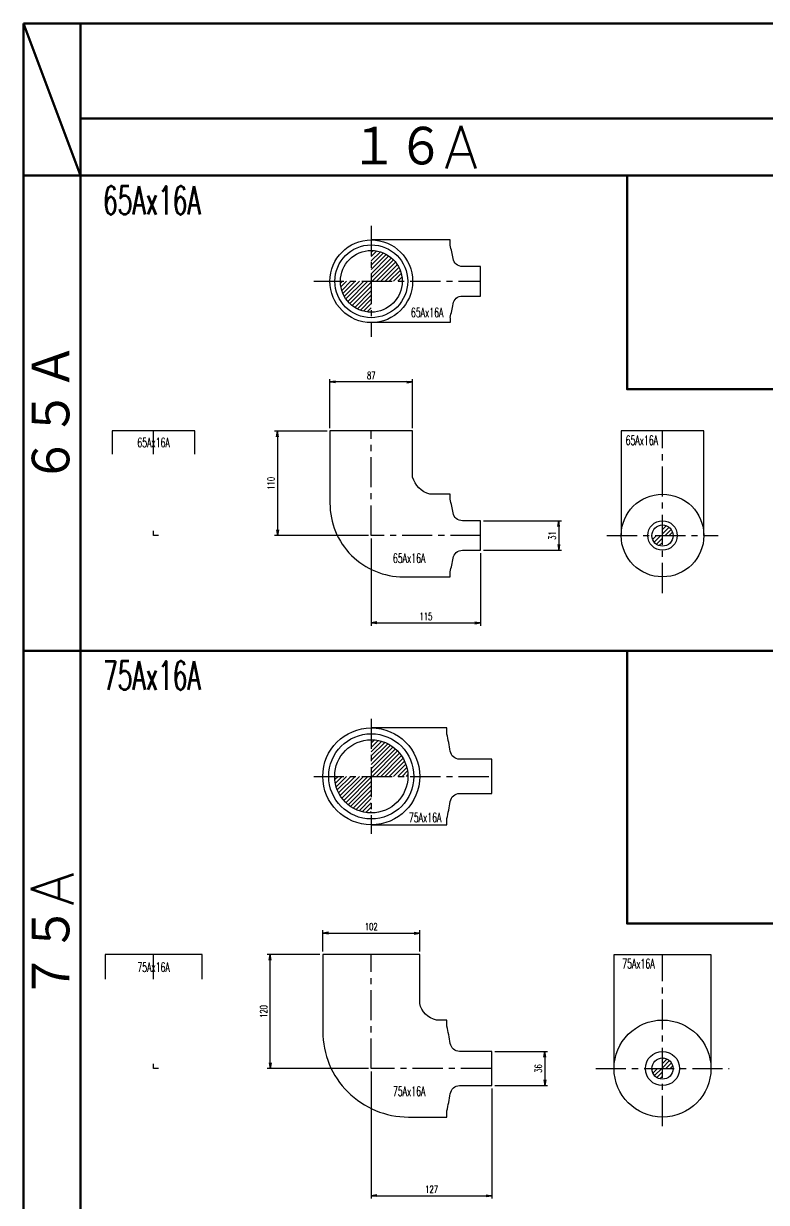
# Model space of a CAD drawing. Header units: millimetres. Extents: x 1711 to 90196, y -23291 to 8516.
# Drawn here: x 42982 to 43764, y 367 to 1608 of the extents above; entities that cross this region are included whole.
import ezdxf

# ---------------------------------------------------------------- set-up
doc = ezdxf.new("R2010")
doc.units = ezdxf.units.MM
doc.header["$PDMODE"] = 35
doc.linetypes.add('CENTER', pattern=[50.8, 31.75, -6.35, 6.35, -6.35])
doc.layers.add('line', color=153, linetype='Continuous', lineweight=50)
for name, color, linetype in [('寸法', 2, 'Continuous'), ('配管-CVP', 4, 'Continuous'), ('＃配管（PVC)', 21, 'Continuous')]:
    doc.layers.add(name, color=color, linetype=linetype)
doc.styles.add('kpk', font='romans.shx', dxfattribs={"width": 0.7, "bigfont": 'extfont2.shx'})
doc.styles.get("Standard").update_dxf_attribs({"font": 'romans.shx', "bigfont": 'extfont.shx'})
doc.dimstyles.new('KPK-3', dxfattribs={"dimscale": 3, "dimtxt": 2.5, "dimasz": 2, "dimexe": 1, "dimexo": 1, "dimgap": 1, "dimtad": 3, "dimdec": 1, "dimdsep": 46, "dimtxsty": 'kpk', "dimblk": 'OPEN', "dimcen": 2.5, "dimclrd": 2, "dimclre": 2, "dimclrt": 4, "dimadec": 1, "dimazin": 2, "dimtfac": 1, "dimtdec": 1, "dimtmove": 0, "dimatfit": 2, "dimldrblk": 'OPEN', "dimfxl": 0, "dimlwd": -1, "dimlwe": -1, "dimarcsym": 0})

# ---------------------------------------------------------------- blocks, each defined once
blk = doc.blocks.new('_Open')
at = {"color": 0, "linetype": 'ByBlock', "lineweight": -2}
for p, q in [((-1, 0.17), (0, 0)), ((-1, -0.17), (0, 0)), ((0, 0), (-1, 0))]:
    blk.add_line(p, q, dxfattribs=at)
blk = doc.blocks.new('*D2883')
at = {"layer": 'Defpoints', "color": 0, "transparency": 16777216}
for p in [(43347.8, 1068.9), (43462.8, 1053.4), (43462.8, 977)]:
    blk.add_point(p, dxfattribs=at)
at = {"layer": '寸法', "color": 2, "transparency": 16777216}
for p, q in [((43347.8, 1065.9), (43347.8, 974)), ((43462.8, 1050.4), (43462.8, 974)), ((43353.8, 977), (43456.8, 977))]:
    blk.add_line(p, q, dxfattribs=at)
at = {"layer": '寸法', "color": 2, "transparency": 16777216, "xscale": 6, "yscale": 6, "zscale": 6, "rotation": 180}
blk.add_blockref('_Open', (43347.8, 977), dxfattribs=at)
at = {"layer": '寸法', "color": 2, "transparency": 16777216, "xscale": 6, "yscale": 6, "zscale": 6}
blk.add_blockref('_Open', (43462.8, 977), dxfattribs=at)
at = {"layer": '寸法', "color": 4, "transparency": 16777216, "insert": (43405.3, 983.8), "char_height": 7.5, "attachment_point": 5, "style": 'kpk', "bg_fill": 3, "box_fill_scale": 1.1, "bg_fill_color": 256, "bg_fill_true_color": 13158600, "bg_fill_transparency": 0}
blk.add_mtext('115', dxfattribs=at)
blk = doc.blocks.new('*D2884')
at = {"layer": 'Defpoints', "color": 0, "transparency": 16777216}
for p in [(43462.8, 1084.4), (43462.8, 1053.4), (43545, 1053.4)]:
    blk.add_point(p, dxfattribs=at)
at = {"layer": '寸法', "color": 2, "transparency": 16777216}
for p, q in [((43465.8, 1084.4), (43548, 1084.4)), ((43545, 1078.4), (43545, 1059.4)), ((43465.8, 1053.4), (43548, 1053.4))]:
    blk.add_line(p, q, dxfattribs=at)
at = {"layer": '寸法', "color": 2, "transparency": 16777216, "xscale": 6, "yscale": 6, "zscale": 6}
for p, rotation in [((43545, 1084.4), 90), ((43545, 1053.4), 270)]:
    blk.add_blockref('_Open', p, dxfattribs=dict(at, rotation=rotation))
at = {"layer": '寸法', "color": 4, "transparency": 16777216, "insert": (43538.2, 1068.9), "char_height": 7.5, "attachment_point": 5, "rotation": 90, "style": 'kpk', "bg_fill": 3, "box_fill_scale": 1.1, "bg_fill_color": 256, "bg_fill_true_color": 13158600, "bg_fill_transparency": 0}
blk.add_mtext('31', dxfattribs=at)
blk = doc.blocks.new('*D2885')
at = {"layer": 'Defpoints', "color": 0, "transparency": 16777216}
for p in [(43304.3, 1230.5), (43304.3, 1178.9), (43391.3, 1178.9)]:
    blk.add_point(p, dxfattribs=at)
at = {"layer": '寸法', "color": 2, "transparency": 16777216}
for p, q in [((43304.3, 1181.9), (43304.3, 1233.5)), ((43385.3, 1230.5), (43310.3, 1230.5)), ((43391.3, 1181.9), (43391.3, 1233.5))]:
    blk.add_line(p, q, dxfattribs=at)
at = {"layer": '寸法', "color": 2, "transparency": 16777216, "xscale": 6, "yscale": 6, "zscale": 6, "rotation": 180}
blk.add_blockref('_Open', (43304.3, 1230.5), dxfattribs=at)
at = {"layer": '寸法', "color": 2, "transparency": 16777216, "xscale": 6, "yscale": 6, "zscale": 6}
blk.add_blockref('_Open', (43391.3, 1230.5), dxfattribs=at)
at = {"layer": '寸法', "color": 4, "transparency": 16777216, "insert": (43347.8, 1237.3), "char_height": 7.5, "attachment_point": 5, "style": 'kpk', "bg_fill": 3, "box_fill_scale": 1.1, "bg_fill_color": 256, "bg_fill_true_color": 13158600, "bg_fill_transparency": 0}
blk.add_mtext('87', dxfattribs=at)
blk = doc.blocks.new('*D2886')
at = {"layer": 'Defpoints', "color": 0, "transparency": 16777216}
for p in [(43304.3, 1178.9), (43249.1, 1068.9), (43347.8, 1068.9)]:
    blk.add_point(p, dxfattribs=at)
at = {"layer": '寸法', "color": 2, "transparency": 16777216}
for p, q in [((43301.3, 1178.9), (43246.1, 1178.9)), ((43249.1, 1172.9), (43249.1, 1074.9)), ((43344.8, 1068.9), (43246.1, 1068.9))]:
    blk.add_line(p, q, dxfattribs=at)
at = {"layer": '寸法', "color": 2, "transparency": 16777216, "xscale": 6, "yscale": 6, "zscale": 6}
for p, rotation in [((43249.1, 1178.9), 90), ((43249.1, 1068.9), 270)]:
    blk.add_blockref('_Open', p, dxfattribs=dict(at, rotation=rotation))
at = {"layer": '寸法', "color": 4, "transparency": 16777216, "insert": (43242.3, 1123.9), "char_height": 7.5, "attachment_point": 5, "rotation": 90, "style": 'kpk', "bg_fill": 3, "box_fill_scale": 1.1, "bg_fill_color": 256, "bg_fill_true_color": 13158600, "bg_fill_transparency": 0}
blk.add_mtext('110', dxfattribs=at)
blk = doc.blocks.new('*D2887')
at = {"layer": 'Defpoints', "color": 0, "transparency": 16777216}
for p in [(43347.8, 508.2), (43474.8, 490.2), (43474.8, 374.4)]:
    blk.add_point(p, dxfattribs=at)
at = {"layer": '寸法', "color": 2, "transparency": 16777216}
for p, q in [((43347.8, 505.2), (43347.8, 371.4)), ((43474.8, 487.2), (43474.8, 371.4)), ((43353.8, 374.4), (43468.8, 374.4))]:
    blk.add_line(p, q, dxfattribs=at)
at = {"layer": '寸法', "color": 2, "transparency": 16777216, "xscale": 6, "yscale": 6, "zscale": 6, "rotation": 180}
blk.add_blockref('_Open', (43347.8, 374.4), dxfattribs=at)
at = {"layer": '寸法', "color": 2, "transparency": 16777216, "xscale": 6, "yscale": 6, "zscale": 6}
blk.add_blockref('_Open', (43474.8, 374.4), dxfattribs=at)
at = {"layer": '寸法', "color": 4, "transparency": 16777216, "insert": (43411.3, 381.1), "char_height": 7.5, "attachment_point": 5, "style": 'kpk', "bg_fill": 3, "box_fill_scale": 1.1, "bg_fill_color": 256, "bg_fill_true_color": 13158600, "bg_fill_transparency": 0}
blk.add_mtext('127', dxfattribs=at)
blk = doc.blocks.new('*D2888')
at = {"layer": 'Defpoints', "color": 0, "transparency": 16777216}
for p in [(43241.4, 628.2), (43296.8, 628.2), (43347.8, 508.2)]:
    blk.add_point(p, dxfattribs=at)
at = {"layer": '寸法', "color": 2, "transparency": 16777216}
for p, q in [((43293.8, 628.2), (43238.4, 628.2)), ((43241.4, 514.2), (43241.4, 622.2)), ((43344.8, 508.2), (43238.4, 508.2))]:
    blk.add_line(p, q, dxfattribs=at)
at = {"layer": '寸法', "color": 2, "transparency": 16777216, "xscale": 6, "yscale": 6, "zscale": 6}
for p, rotation in [((43241.4, 628.2), 90), ((43241.4, 508.2), 270)]:
    blk.add_blockref('_Open', p, dxfattribs=dict(at, rotation=rotation))
at = {"layer": '寸法', "color": 4, "transparency": 16777216, "insert": (43234.7, 568.2), "char_height": 7.5, "attachment_point": 5, "rotation": 90, "style": 'kpk', "bg_fill": 3, "box_fill_scale": 1.1, "bg_fill_color": 256, "bg_fill_true_color": 13158600, "bg_fill_transparency": 0}
blk.add_mtext('120', dxfattribs=at)
blk = doc.blocks.new('*D2889')
at = {"layer": 'Defpoints', "color": 0, "transparency": 16777216}
for p in [(43398.8, 650.6), (43296.8, 628.2), (43398.8, 628.2)]:
    blk.add_point(p, dxfattribs=at)
at = {"layer": '寸法', "color": 2, "transparency": 16777216}
for p, q in [((43296.8, 631.2), (43296.8, 653.6)), ((43302.8, 650.6), (43392.8, 650.6)), ((43398.8, 631.2), (43398.8, 653.6))]:
    blk.add_line(p, q, dxfattribs=at)
at = {"layer": '寸法', "color": 2, "transparency": 16777216, "xscale": 6, "yscale": 6, "zscale": 6, "rotation": 180}
blk.add_blockref('_Open', (43296.8, 650.6), dxfattribs=at)
at = {"layer": '寸法', "color": 2, "transparency": 16777216, "xscale": 6, "yscale": 6, "zscale": 6}
blk.add_blockref('_Open', (43398.8, 650.6), dxfattribs=at)
at = {"layer": '寸法', "color": 4, "transparency": 16777216, "insert": (43347.8, 657.4), "char_height": 7.5, "attachment_point": 5, "style": 'kpk', "bg_fill": 3, "box_fill_scale": 1.1, "bg_fill_color": 256, "bg_fill_true_color": 13158600, "bg_fill_transparency": 0}
blk.add_mtext('102', dxfattribs=at)
blk = doc.blocks.new('*D2890')
at = {"layer": 'Defpoints', "color": 0, "transparency": 16777216}
for p in [(43474.8, 526.2), (43474.8, 490.2), (43530.3, 490.2)]:
    blk.add_point(p, dxfattribs=at)
at = {"layer": '寸法', "color": 2, "transparency": 16777216}
for p, q in [((43477.8, 526.2), (43533.3, 526.2)), ((43530.3, 520.2), (43530.3, 496.2)), ((43477.8, 490.2), (43533.3, 490.2))]:
    blk.add_line(p, q, dxfattribs=at)
at = {"layer": '寸法', "color": 2, "transparency": 16777216, "xscale": 6, "yscale": 6, "zscale": 6}
for p, rotation in [((43530.3, 526.2), 90), ((43530.3, 490.2), 270)]:
    blk.add_blockref('_Open', p, dxfattribs=dict(at, rotation=rotation))
at = {"layer": '寸法', "color": 4, "transparency": 16777216, "insert": (43523.5, 508.2), "char_height": 7.5, "attachment_point": 5, "rotation": 90, "style": 'kpk', "bg_fill": 3, "box_fill_scale": 1.1, "bg_fill_color": 256, "bg_fill_true_color": 13158600, "bg_fill_transparency": 0}
blk.add_mtext('36', dxfattribs=at)
blk = doc.blocks.new('65A×16A-RL-上面')
at = {"layer": '＃配管（PVC)', "linetype": 'ByBlock'}
h = blk.add_hatch(dxfattribs=at)
h.set_pattern_fill('ANSI31', color=252)
h.set_pattern_definition([(45, (-43347.8233, -1336.4357), (-2.24506403, 2.24506403), [])])
h.paths.add_polyline_path([(0, 0), (-32.5, 0, 0.414214), (0, -32.5)])
h.paths.add_polyline_path([(0, 32.5), (0, 0), (32.5, 0, 0.414214)])
at = {"layer": '＃配管（PVC)', "color": 2, "linetype": 'CENTER'}
for p, q in [((0, 58.5), (0, -58.5)), ((-60.6, 0), (115, 0))]:
    blk.add_line(p, q, dxfattribs=at)
at = {"layer": '＃配管（PVC)', "color": 0, "linetype": 'ByBlock'}
for points in [[(83, 38.3), (83, 43.5), (0, 43.5)], [(83, -38.3), (83, -43.5), (0, -43.5)]]:
    blk.add_lwpolyline(points, dxfattribs=at)
blk.add_lwpolyline([(83, -38.1, 0.024194), (86, -23.9, -0.368074), (95.9, -15.5), (115, -15.5), (115, 15.5), (95.9, 15.5, -0.368074), (86, 23.9, 0.024194), (83, 38.1)], format="xyb", dxfattribs=at)
for radius in [43.5, 38.3, 32.5]:
    blk.add_circle((0, 0), radius, dxfattribs=at)
at = {"layer": 'Defpoints', "color": 6, "linetype": 'ByBlock', "insert": (58.8, -32.8), "char_height": 10, "attachment_point": 5, "style": 'kpk', "bg_fill": 3, "box_fill_scale": 1.2, "bg_fill_color": 256, "bg_fill_transparency": 0}
blk.add_mtext('{\\W0.6;65Ax16A}', dxfattribs=at)
blk = doc.blocks.new('65A×16A-RL-正面')
at = {"layer": '＃配管（PVC)', "color": 0, "linetype": 'ByBlock'}
for points in [[(83, 38.3), (83, 43.5), (61.5, 43.5, -0.260027), (43.5, 61.5), (43.5, 110), (-43.5, 110), (-43.5, 33.9, 0.414347), (33.9, -43.5), (83, -43.5), (83, -38.3)], [(83, -38.1, 0.024194), (86, -23.9, -0.368074), (95.9, -15.5), (115, -15.5), (115, 15.5), (95.9, 15.5, -0.368074), (86, 23.9, 0.024194), (83, 38.1)]]:
    blk.add_lwpolyline(points, format="xyb", dxfattribs=at)
at = {"layer": '＃配管（PVC)', "color": 2, "linetype": 'CENTER'}
blk.add_lwpolyline([(115, 0), (0, 0), (0, 110)], dxfattribs=at)
at = {"layer": 'Defpoints', "color": 6, "linetype": 'ByBlock', "insert": (39.9, -23.9), "char_height": 10, "attachment_point": 5, "style": 'kpk', "bg_fill": 3, "box_fill_scale": 1.2, "bg_fill_color": 256, "bg_fill_transparency": 0}
blk.add_mtext('{\\W0.6;65Ax16A}', dxfattribs=at)
blk = doc.blocks.new('65A×16A-RL-半（正面）')
at = {"layer": '＃配管（PVC)', "color": 0, "linetype": 'ByBlock'}
blk.add_lwpolyline([(43.5, 85.75), (43.5, 110), (-43.5, 110), (-43.5, 85.75)], dxfattribs=at)
at = {"layer": '＃配管（PVC)', "color": 2, "linetype": 'CENTER'}
blk.add_lwpolyline([(5, 0), (0, 0), (0, 5)], dxfattribs=at)
at = {"layer": 'Defpoints', "color": 6, "linetype": 'ByBlock', "insert": (0, 97.875), "char_height": 10, "attachment_point": 5, "style": 'kpk', "bg_fill": 3, "box_fill_scale": 1.2, "bg_fill_color": 256, "bg_fill_transparency": 0}
blk.add_mtext('{\\W0.6;65Ax16A}', dxfattribs=at)
at = {"layer": '＃配管（PVC)', "color": 2, "linetype": 'CENTER'}
blk.add_lwpolyline([(0, 85.75), (0, 110)], dxfattribs=at)
blk = doc.blocks.new('65A×16A-RL-側面')
at = {"layer": '＃配管（PVC)', "linetype": 'ByBlock'}
h = blk.add_hatch(dxfattribs=at)
h.set_pattern_fill('ANSI31', color=252)
h.set_pattern_definition([(45, (-43654.228, -1068.943), (-2.24506403, 2.24506403), [])])
h.paths.add_polyline_path([(0, 0), (-11.2, 0, 0.414214), (0, -11.2)])
h.paths.add_polyline_path([(0, 11.2), (0, 0), (11.2, 0, 0.414214)])
at = {"layer": '＃配管（PVC)', "color": 2, "linetype": 'CENTER'}
for p, q in [((0, -60.6), (0, 110)), ((-58.5, 0), (58.5, 0))]:
    blk.add_line(p, q, dxfattribs=at)
at = {"layer": '＃配管（PVC)', "color": 0, "linetype": 'ByBlock'}
blk.add_lwpolyline([(43.5, 0), (43.5, 110), (-43.5, 110), (-43.5, 0)], dxfattribs=at)
for radius in [43.5, 15.5, 11.2]:
    blk.add_circle((0, 0), radius, dxfattribs=at)
at = {"layer": 'Defpoints', "color": 6, "linetype": 'ByBlock', "insert": (-21.7, 100.2), "char_height": 10, "attachment_point": 5, "style": 'kpk', "bg_fill": 3, "box_fill_scale": 1.2, "bg_fill_color": 256, "bg_fill_transparency": 0}
blk.add_mtext('{\\W0.6;65Ax16A}', dxfattribs=at)
blk = doc.blocks.new('75A×16A-RL-上面')
at = {"layer": '＃配管（PVC)', "linetype": 'ByBlock'}
h = blk.add_hatch(dxfattribs=at)
h.set_pattern_fill('ANSI31', color=252)
h.set_pattern_definition([(45, (-43347.8233, -815.5712), (-2.24506403, 2.24506403), [])])
h.paths.add_polyline_path([(0, 0), (-38.5, 0, 0.414214), (0, -38.5)])
h.paths.add_polyline_path([(0, 38.5), (0, 0), (38.5, 0, 0.414214)])
at = {"layer": '＃配管（PVC)', "color": 2, "linetype": 'CENTER'}
for p, q in [((0, 60.6), (0, -60.6)), ((-60.6, 0), (127, 0))]:
    blk.add_line(p, q, dxfattribs=at)
at = {"layer": '＃配管（PVC)', "color": 0, "linetype": 'ByBlock'}
blk.add_lwpolyline([(0, -51), (79.5, -51), (79.5, -44.5, 0.025482), (83.1, -26.5, -0.371527), (93, -18), (127, -18), (127, 18), (93, 18, -0.371527), (83.1, 26.5, 0.025482), (79.5, 44.5), (79.5, 51), (0, 51)], format="xyb", dxfattribs=at)
for radius in [51, 44.8, 38.5]:
    blk.add_circle((0, 0), radius, dxfattribs=at)
at = {"layer": 'Defpoints', "color": 6, "linetype": 'ByBlock', "insert": (56.7, -43.3), "char_height": 10, "attachment_point": 5, "style": 'kpk', "bg_fill": 3, "box_fill_scale": 1.2, "bg_fill_color": 256, "bg_fill_transparency": 0}
blk.add_mtext('{\\W0.6;75Ax16A}', dxfattribs=at)
blk = doc.blocks.new('75A×16A-RL-半（正面）')
at = {"layer": '＃配管（PVC)', "color": 0, "linetype": 'ByBlock'}
blk.add_lwpolyline([(51, 94), (51, 120), (-51, 120), (-51, 94)], dxfattribs=at)
at = {"layer": '＃配管（PVC)', "color": 2, "linetype": 'CENTER'}
blk.add_lwpolyline([(5, 0), (0, 0), (0, 5)], dxfattribs=at)
at = {"layer": 'Defpoints', "color": 6, "linetype": 'ByBlock', "insert": (0, 106.6), "char_height": 10, "attachment_point": 5, "style": 'kpk', "bg_fill": 3, "box_fill_scale": 1.2, "bg_fill_color": 256, "bg_fill_transparency": 0}
blk.add_mtext('{\\W0.6;75Ax16A}', dxfattribs=at)
at = {"layer": '＃配管（PVC)', "color": 2, "linetype": 'CENTER'}
blk.add_lwpolyline([(0, 94), (0, 120)], dxfattribs=at)
blk = doc.blocks.new('75A×16A-RL-正面')
at = {"layer": '＃配管（PVC)', "color": 0, "linetype": 'ByBlock'}
blk.add_lwpolyline([(93, -18), (127, -18), (127, 18), (93, 18, -0.371527), (83.1, 26.5, 0.025482), (79.5, 44.5), (79.5, 51), (68.5, 51, -0.2947), (51, 68.5), (51, 120), (-51, 120), (-51, 39, 0.414272), (39, -51), (79.5, -51), (79.5, -44.5, 0.025482), (83.1, -26.5, -0.371527)], format="xyb", close=True, dxfattribs=at)
at = {"layer": '＃配管（PVC)', "color": 2, "linetype": 'CENTER'}
blk.add_lwpolyline([(126, 0), (0, 0), (0, 120)], dxfattribs=at)
at = {"layer": '＃配管（PVC)', "color": 6, "linetype": 'ByBlock', "insert": (39.9, -23.9), "char_height": 10, "attachment_point": 5, "style": 'kpk', "bg_fill": 3, "box_fill_scale": 1.2, "bg_fill_color": 256, "bg_fill_transparency": 0}
blk.add_mtext('{\\W0.6;75Ax16A}', dxfattribs=at)
blk = doc.blocks.new('75A×16A-RL-側面')
at = {"layer": '＃配管（PVC)', "linetype": 'ByBlock'}
h = blk.add_hatch(dxfattribs=at)
h.set_pattern_fill('ANSI31', color=252)
h.set_pattern_definition([(45, (-43654.228, -508.151), (-2.24506403, 2.24506403), [])])
h.paths.add_polyline_path([(0, 0), (-11.2, 0, 0.414214), (0, -11.2)])
h.paths.add_polyline_path([(0, 11.2), (0, 0), (11.2, 0, 0.414214)])
at = {"layer": '＃配管（PVC)', "color": 2, "linetype": 'CENTER'}
for p, q in [((0, -60.6), (0, 120)), ((-70.2, 0), (70.2, 0))]:
    blk.add_line(p, q, dxfattribs=at)
at = {"layer": '＃配管（PVC)', "color": 0, "linetype": 'ByBlock'}
blk.add_lwpolyline([(-51, 0), (-51, 120), (51, 120), (51, 0)], dxfattribs=at)
for radius in [51, 18, 11.2]:
    blk.add_circle((0, 0), radius, dxfattribs=at)
at = {"layer": 'Defpoints', "color": 6, "linetype": 'ByBlock', "insert": (-25.3, 110.4), "char_height": 10, "attachment_point": 5, "style": 'kpk', "bg_fill": 3, "box_fill_scale": 1.2, "bg_fill_color": 256, "bg_fill_transparency": 0}
blk.add_mtext('{\\W0.6;75Ax16A}', dxfattribs=at)
blk = doc.blocks.new('A$C22c31c48')
at = {"layer": 'line'}
for p, q in [((7577, 0), (0, 0)), ((0, 0), (60, -160)), ((0, 0), (0, -2010)), ((60, 0), (60, -2010)), ((60, -100), (7577, -100)), ((60, -160), (0, -160)), ((0, -160), (60, -160)), ((60, -160), (7577, -160)), ((0, -660), (7577, -660))]:
    blk.add_line(p, q, dxfattribs=at)
for points in [[(991, -160), (635, -160), (635, -384.7), (991, -384.7)], [(991, -660), (635, -660), (635, -946.9), (991, -946.9)]]:
    blk.add_lwpolyline(points, close=True, dxfattribs=at)
for s, insert, char_height, attachment_point in [('１６A', (410.6, -130), 45, 5), ('{\\W0.6;65Ax16A}', (83.6, -185.9), 30, 4), ('{\\W0.6;75Ax16A}', (83.6, -685.9), 30, 4)]:
    blk.add_mtext(s, dxfattribs=dict(at, insert=insert, char_height=char_height, attachment_point=attachment_point))
at = {"layer": 'line', "char_height": 45, "attachment_point": 5, "rotation": 90}
for s, insert in [('６５Ａ', (30, -410)), ('７５A', (30, -960))]:
    blk.add_mtext(s, dxfattribs=dict(at, insert=insert))

msp = doc.modelspace()

# ---------------------------------------------------------------- block references
at = {"layer": '配管-CVP'}
for name, p in [('65A×16A-RL-上面', (43347.8233, 1336.4357)), ('65A×16A-RL-半（正面）', (43118.8094, 1068.943)), ('65A×16A-RL-側面', (43654.2279, 1068.943)), ('75A×16A-RL-上面', (43347.8233, 815.5712)), ('75A×16A-RL-半（正面）', (43118.8094, 508.151)), ('75A×16A-RL-側面', (43654.2279, 508.151))]:
    msp.add_blockref(name, p, dxfattribs=at)

# ---------------------------------------------------------------- dimensions: what is measured, and where the dimension line sits
at = {"layer": '寸法'}
for base, p1, p2, picture, middle in [((43304.3233, 1230.5245), (43391.3233, 1178.943), (43304.3233, 1178.943), '*D2885', (43347.8233, 1237.2745)), ((43462.8233, 977.0293), (43347.8233, 1068.943), (43462.8233, 1053.443), '*D2883', (43405.3233, 983.7793)), ((43474.8233, 374.3533), (43347.8233, 508.151), (43474.8233, 490.151), '*D2887', (43411.3233, 381.1033))]:
    dim = msp.add_linear_dim(base=base, p1=p1, p2=p2, dimstyle='KPK-3', dxfattribs=at)
    dim.commit()
    dim.dimension.update_dxf_attribs({"geometry": picture, "text_midpoint": middle})

# ---------------------------------------------------------------- next in the draw order: dimensions: what is measured, and where the dimension line sits
for base, p1, p2, picture, middle in [((43249.0942, 1068.943), (43304.3233, 1178.943), (43347.8233, 1068.943), '*D2886', (43242.3442, 1123.943)), ((43544.9559, 1053.443), (43462.8233, 1084.443), (43462.8233, 1053.443), '*D2884', (43538.2059, 1068.943)), ((43241.4022, 628.151), (43347.8233, 508.151), (43296.8233, 628.151), '*D2888', (43234.6522, 568.151)), ((43530.2577, 490.151), (43474.8233, 526.151), (43474.8233, 490.151), '*D2890', (43523.5077, 508.151))]:
    dim = msp.add_linear_dim(base=base, p1=p1, p2=p2, angle=90, dimstyle='KPK-3', dxfattribs=at)
    dim.commit()
    dim.dimension.update_dxf_attribs({"geometry": picture, "text_midpoint": middle})

# ---------------------------------------------------------------- next in the draw order: block references
at = {"layer": '配管-CVP'}
msp.add_blockref('65A×16A-RL-正面', (43347.8233, 1068.943), dxfattribs=at)

# ---------------------------------------------------------------- next in the draw order: dimensions: what is measured, and where the dimension line sits
at = {"layer": '寸法'}
dim = msp.add_linear_dim(base=(43398.8233, 650.6019), p1=(43296.8233, 628.151), p2=(43398.8233, 628.151), dimstyle='KPK-3', dxfattribs=at)
dim.commit()
dim.dimension.update_dxf_attribs({"geometry": '*D2889', "text_midpoint": (43347.8233, 657.3519)})

# ---------------------------------------------------------------- next in the draw order: block references
at = {"layer": '配管-CVP'}
msp.add_blockref('75A×16A-RL-正面', (43347.8233, 508.151), dxfattribs=at)

# ---------------------------------------------------------------- next in the draw order: block references
at = {"layer": 'line'}
msp.add_blockref('A$C22c31c48', (42982.0195, 1607.5677), dxfattribs=at)

doc.saveas('drawing.dxf')
